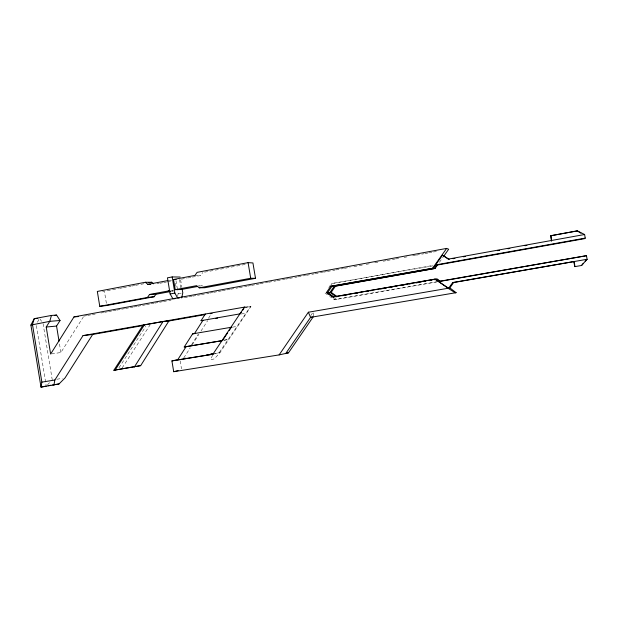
<?xml version="1.0" encoding="UTF-8"?>
<svg xmlns="http://www.w3.org/2000/svg" width="618" height="618" viewBox="0 0 618 618"><rect width="100%" height="100%" fill="white"/><g stroke="black" fill="none" stroke-linecap="round" stroke-linejoin="round"><path stroke-width="0.46" stroke-dasharray="3.09 2.32" d="M313.218 316.03L313.473 312.43M177.59 296.246L178.154 293.704L177.69 290.923M212.561 355.041L210.73 359.753L214.346 358.873L220.023 352.623L250.947 306.513L244.89 307.038M37.474 322.225L39.135 319.042M51.564 353.913L60.888 352.515L83.337 316.949M191.418 344.929L198.115 334.477M208.482 318.293L211.086 314.23M183.801 357.915L190.197 347.919M192.19 344.813L198.903 334.338M200.974 331.101L207.725 320.564M118.95 367.818L145.833 326.327M122.163 367.942L150.058 324.952M214.346 353.612L219.05 352.847L250.499 306.551L245.755 307.385M328.784 287.517L331.472 283.608L432.762 265.446M310.831 315.458L312.453 313.102M439.421 262.287L443.23 256.91M192.352 277.096L200.595 275.535L202.75 272.523M47.578 384.674L49.587 382.673M219.05 352.847L220.023 352.623L214.423 353.542M107.246 290.746L118.61 288.575M119.552 288.397L122.395 287.857M123.345 287.671L130.916 286.234M131.866 286.049L134.701 285.508M135.651 285.331L145.114 283.523M204.651 272.159L235.891 266.204M236.841 266.026L246.304 264.218M157.072 283.809L158.95 283.446M159.892 283.268L162.719 282.735M163.662 282.557L166.481 282.017M167.424 281.839L171.186 281.128M181.36 279.181L186.852 278.139M187.772 277.969L191.433 277.273M171.541 291.341L173.38 291.001M199.529 286.119L202.279 285.609L198.517 285.647M178.154 293.704L181.862 293.025M83.847 316.138L86.69 315.62M87.632 315.443L91.425 314.747M92.376 314.577L95.218 314.052M100.904 313.009L103.747 312.492M104.689 312.314L107.532 311.796M108.482 311.619L112.275 310.924M113.218 310.754L116.06 310.228M117.011 310.058L120.804 309.363M121.746 309.185L124.589 308.668M125.539 308.49L129.332 307.795M130.274 307.625L133.117 307.1M134.067 306.93L136.91 306.404M137.86 306.234L141.646 305.539M142.596 305.362L145.439 304.844M146.389 304.666L150.174 303.971M151.124 303.801L153.967 303.276M154.917 303.106L158.702 302.411M159.653 302.233L162.495 301.715M163.446 301.538L171.024 300.147M184.288 297.714L188.081 297.019M189.031 296.849L191.874 296.323M192.824 296.153L196.609 295.458M197.559 295.28L200.402 294.763M201.352 294.585L208.93 293.195M209.881 293.025L212.723 292.499M213.666 292.329L217.459 291.634M218.409 291.457L221.252 290.939M222.194 290.769L225.987 290.074M226.937 289.896L229.78 289.379M230.723 289.201L238.309 287.81M239.251 287.64L246.837 286.25M247.779 286.072L250.622 285.555M251.572 285.377L255.365 284.682M256.308 284.512L259.151 283.986M260.101 283.816L267.679 282.426M268.629 282.248L276.207 280.858M277.158 280.688L284.736 279.297M285.686 279.12L288.529 278.602M289.479 278.424L297.057 277.034M298.007 276.864L305.586 275.474M306.536 275.296L314.114 273.905M315.064 273.735L322.642 272.345M323.593 272.167L326.435 271.65M327.385 271.472L334.964 270.081M335.914 269.911L343.492 268.521M344.442 268.343L350.128 267.3M353.913 266.605L362.442 265.045M366.235 264.349L370.97 263.477M374.763 262.781L379.498 261.916M383.291 261.221L386.134 260.696M387.084 260.526L394.663 259.135M395.613 258.957L400.348 258.092M404.141 257.397L406.984 256.872M412.67 255.829L415.512 255.311M416.455 255.134L424.041 253.743M424.991 253.573L427.834 253.048M428.776 252.878L432.569 252.183M433.519 252.005L436.362 251.487M432.979 265.825L331.472 283.608L331.773 285.385M245.261 307.517L250.947 306.513M241.344 313.998L246.057 313.171M437.868 281.561L334.191 299.606L330.375 296.849M333.89 297.83L334.191 299.606L336.509 299.406L437.088 281.901M232.461 327.177L237.219 326.366M223.739 340.248L228.436 339.467M224.234 340.178L227.957 339.552M56.825 379.259L62.302 378.363M171.704 290.893L173.434 290.854M171.449 290.522L173.171 290.475M102.634 291.325L104.403 291.287L106.443 303.623M168.899 280.387L171.495 280.394M194.933 275.419L200.595 275.535M334.995 298.309L336.509 299.406M325.037 292.986L329.61 296.3M40.054 319.012L41.56 321.314M180.626 279.83L181.862 287.27M179.529 279.529L181.198 289.533M175.991 280.711L177.536 289.996M175.412 283.137L176.014 286.767M180.178 360.927L181.491 368.822M59.498 344.017L60.888 352.515M43.067 323.616L52.267 380M36.385 325.562L46.08 385.068"/><path stroke-width="0.93" d="M59.034 341.182L56.562 326.065L60.046 320.503L56.593 315.087L51.448 315.443L34.245 318.641L32.476 324.52L41.862 382.133L41.004 387.131L59.034 383.948L65.037 377.915L92.685 334.454L142.912 325.586M53.913 385.053L54.863 380.016L83.013 335.613L244.89 307.038M181.677 297.93L182.789 292.847L182.171 289.131M51.448 315.443L49.764 321.345L46.219 327.03L50.63 354.06L73.998 316.895L446.644 248.413L448.676 249.224L443.778 256.146M550.816 235.697L551.534 240.95L550.816 235.697L577.39 230.869L584.613 234.508L585.246 238.108L584.551 238.664L434.863 265.485M46.234 386.011L41.004 387.131L30.9 325.076L34.245 318.641L37.783 318.378M134.376 366.984L163.013 321.553L168.915 320.92L140.672 365.632L113.859 370.267L143.052 325.161L163.013 321.553M227.687 332.747L222.426 340.611L184.234 346.984L192.623 333.867L231.85 327.177M202.882 320.456L201.059 320.672L205.292 314.037M194.485 333.558L202.913 320.371M115.087 370.128L144.411 324.836M244.427 307.084L212.87 354.253L171.912 360.927L173.704 371.696L279.12 354.902L288.467 352.839L313.156 316.934L310.584 317.343L285.632 353.674M229.263 330.391L231.364 327.246M241.368 312.299L240.363 313.797L201.059 320.672M242.874 310.043L243.878 308.544M279.12 354.902L308.367 312.229L448.12 288.266L455.188 292.801L456.115 292.669L450.113 288.112M573.743 261.762L574.864 266.636L574.3 261.507L453.643 282.534L449.626 288.15L448.622 288.227L434.979 279.112L332.561 297.034L326.412 292.592L330.73 286.304L433.303 268.189L442.527 255.164L449.263 259.39M329.711 294.492L327.447 292.855L332.221 285.91M437.783 264.597L435.064 268.436L334.261 286.227L330.012 292.407L327.447 292.855M331.186 292.345L337.196 296.679L336.061 296.764L330.012 292.407L331.186 292.345L335.412 286.204L435.064 268.436M153.619 283.824L151.742 282.264L145.346 282.264L97.327 291.441L99.776 306.312L147.439 297.459L149.556 294.469L169.803 290.684M432.7 268.096L446.644 248.413M99.776 306.312L106.752 305.516L154.145 296.725L155.891 294.261L170.622 291.518M434.485 268.351L436.756 265.145M448.622 288.227L452.693 282.542L587.1 259.29L586.467 255.69L438.819 281.399M583.361 263.276L581.546 265.493L587.1 259.29L585.169 261.059M550.777 235.775L577.39 230.869M586.467 255.69L439.939 281.406L436.717 279.158L433.867 279.66M30.9 325.076L49.764 321.345L60.046 320.503M173.704 371.696L178.115 370.591M171.912 360.927L177.938 359.606M113.859 370.267L140.672 365.632M180.162 277.042L172.167 276.934L167.447 277.837L170.135 293.975L173.017 298.973M175.234 289.664L196.64 285.663L199.259 287.818L204.859 287.725L255.52 278.324L252.932 262.959L248.081 262.627L197.119 272.36L194.933 275.419L173.542 279.49L175.234 289.664L181.198 289.533L197.698 286.458M148.907 282.805L151.742 282.264M145.346 282.264L147.887 284.38L167.988 280.557M184.234 346.984L186.736 346.52M199.259 287.818L250.715 278.262L255.52 278.324M54.701 315.435L56.593 315.087M170.135 293.975L174.863 293.094L177.721 298.108L179.305 298.038M173.959 298.803L175.836 298.455M584.613 234.508L448.251 259.104L442.527 255.164M453.048 258.703L454.941 258.363M463.461 256.825L465.362 256.485M497.56 250.684L499.452 250.336M507.973 248.799L509.865 248.459M525.022 245.732L526.915 245.392M435.597 264.937L585.246 238.108M433.303 268.189L330.73 286.304M165.245 321.561L168.915 320.92M165.655 321.569L205.454 314.539M210.197 313.705L212.09 313.372M435.566 279.127L333.735 296.941L327.625 292.53L326.412 292.592M341.754 295.767L343.654 295.435M345.555 295.103L347.455 294.771M355.999 293.28L357.899 292.947M359.8 292.615L361.7 292.283M366.443 291.449L368.343 291.117M370.244 290.784L372.144 290.452M380.688 288.961L382.588 288.629M384.489 288.297L386.389 287.965M391.14 287.131L393.033 286.798M394.933 286.466L396.833 286.134M405.385 284.643L407.277 284.311M409.178 283.979L411.078 283.647M415.829 282.812L417.729 282.48M419.622 282.148L421.522 281.816M423.423 281.484L425.323 281.151M430.074 280.325L431.974 279.993M402.442 285.269L404.334 284.944M416.625 282.789L418.517 282.457M434.524 279.66L437.289 279.181L440.302 281.283M215.721 318.448L217.59 318.115M574.864 266.636L581.631 265.462M456.115 292.669L310.584 317.343L308.367 312.229M221.978 340.672L186.103 346.659L177.613 359.939L213.882 354.021M206.96 354.755L208.822 354.454M210.692 354.153L212.561 353.844M184.249 358.525L186.126 358.216M210.584 354.23L212.468 353.921M41.862 382.133L54.863 380.016M48.065 385.717L50.807 385.277M52.63 384.975L59.034 383.948M192.623 333.867L195.419 333.442M83.013 335.613L92.685 334.454M147.439 297.459L154.145 296.725M286.69 353.032L288.467 352.839M46.219 327.03L56.562 326.065M73.998 316.895L78.478 316.547M149.556 294.469L155.891 294.261M168.235 290.978L169.973 290.939M334.261 286.227L335.412 286.204M147.887 284.38L150.614 284.365M452.693 282.542L453.643 282.534M173.542 279.49L176.107 279.506M436.717 279.158L437.289 279.181M577.32 230.947L580.99 233.264M434.979 279.112L448.12 288.266M331.225 295.582L333.488 297.219M248.081 262.627L250.715 278.262M172.167 276.934L174.863 293.094"/></g></svg>
